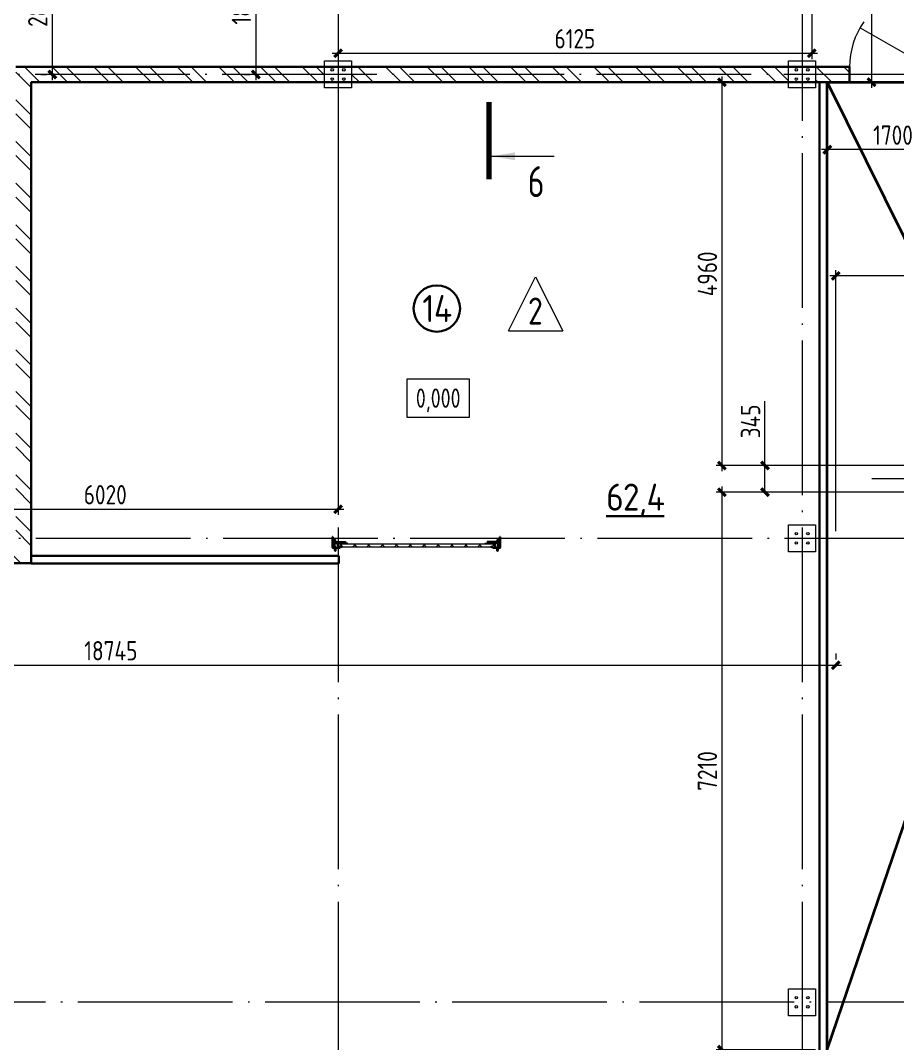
# Model space of a CAD drawing. Extents: x -965262 to 1142518, y -357520 to 71675.
# Drawn here: x 67317 to 78657, y -187687 to -174454 of the extents above; entities that cross this region are included whole.
import ezdxf

# ---------------------------------------------------------------- set-up
doc = ezdxf.new("R2010")
doc.units = 0
doc.header["$LTSCALE"] = 10
doc.linetypes.add('DOTE', pattern=[2.42, 2, -0.2, 0.02, -0.2])
doc.layers.get('0').update_dxf_attribs({"linetype": 'CONTINUOUS', "lineweight": 30})
doc.layers.get('Defpoints').update_dxf_attribs({"linetype": 'CONTINUOUS'})
doc.layers.add('DOTE', color=7, linetype='DOTE', lineweight=9)
doc.layers.add('полы', color=3, linetype='CONTINUOUS', lineweight=35)
doc.styles.add('GOST 2.304', font='isocpeur.ttf', dxfattribs={"width": 0.75, "height": 250})
doc.styles.add('GOST-2.304_Type-B', font='isocpeur.ttf', dxfattribs={"width": 0.9})
doc.styles.add('ГОСТ 2м', font='isocpeur.ttf', dxfattribs={"width": 0.8, "height": 250})
doc.dimstyles.new('ГОСТ 2м', dxfattribs={"dimtxt": 250, "dimasz": 100, "dimexe": 75, "dimexo": 150, "dimgap": 62.5, "dimtad": 1, "dimdec": 0, "dimtxsty": 'ГОСТ 2м', "dimblk": 'ARCHTICK', "dimcen": 150, "dimdle": 75, "dimclrd": 256, "dimclre": 256, "dimclrt": 256, "dimadec": 0, "dimazin": 0, "dimtfac": 1, "dimtdec": 0, "dimtmove": 0, "dimatfit": 3, "dimldrblk": 'OBLIQUE', "dimfxl": 1, "dimlwd": 15, "dimlwe": 15, "dimarcsym": 0})

# ---------------------------------------------------------------- blocks, each defined once
blk = doc.blocks.new('anchor.bolt')
for p, q in [((-0.07, 0), (-0.07, -0.72)), ((0.07, 0), (0.07, -0.06)), ((-0.1, -0.04), (-0.07, -0.03)), ((-0.1, -0.04), (0.09, -0.06)), ((0.07, -0.07), (-0.1, -0.04)), ((-0.1, -0.11), (-0.07, -0.1)), ((-0.1, -0.11), (0.09, -0.13)), ((0.07, -0.14), (-0.1, -0.11)), ((-0.1, -0.18), (-0.07, -0.17)), ((-0.1, -0.18), (0.09, -0.2)), ((0.07, -0.21), (-0.1, -0.18)), ((-0.1, -0.25), (-0.07, -0.24)), ((-0.1, -0.25), (0.09, -0.27)), ((0.07, -0.28), (-0.1, -0.25)), ((-0.1, -0.32), (-0.07, -0.31)), ((-0.1, -0.32), (0.09, -0.34)), ((0.07, -0.35), (-0.1, -0.32)), ((-0.1, -0.39), (-0.07, -0.38)), ((-0.1, -0.39), (0.09, -0.41)), ((0.07, -0.42), (-0.1, -0.39)), ((-0.1, -0.46), (-0.07, -0.45)), ((-0.1, -0.46), (0.09, -0.48)), ((0.07, -0.49), (-0.1, -0.46)), ((-0.1, -0.53), (-0.07, -0.52)), ((-0.1, -0.53), (0.09, -0.55)), ((0.07, -0.56), (-0.1, -0.53)), ((-0.09, -0.6), (-0.07, -0.59)), ((-0.09, -0.6), (0.09, -0.62)), ((0.07, -0.63), (-0.09, -0.6)), ((-0.07, -0.72), (0, -0.8)), ((-0.04, -0.62), (-0.06, -0.63)), ((-0.06, -0.64), (-0.06, -0.63)), ((-0.06, -0.73), (-0.06, -0.64)), ((0, -0.79), (-0.06, -0.73)), ((-0.01, -0.63), (-0.04, -0.62)), ((-0.03, -0.63), (0, -0.79)), ((-0.03, -0.63), (0.01, -0.78)), ((-0.02, -0.63), (0.01, -0.77)), ((-0.01, -0.63), (0.02, -0.76)), ((0.03, -0.69), (-0.01, -0.63)), ((0, -0.64), (0.03, -0.75)), ((0, -0.8), (0.07, -0.72)), ((0, -0.79), (0.03, -0.74)), ((0.01, -0.66), (0.03, -0.74)), ((0.03, -0.74), (0.03, -0.69)), ((0.07, -0.06), (0.09, -0.06)), ((0.09, -0.06), (0.07, -0.07)), ((0.07, -0.07), (0.07, -0.13)), ((0.07, -0.13), (0.09, -0.13)), ((0.09, -0.13), (0.07, -0.14)), ((0.07, -0.14), (0.07, -0.2)), ((0.07, -0.2), (0.09, -0.2)), ((0.09, -0.2), (0.07, -0.21)), ((0.07, -0.21), (0.07, -0.27)), ((0.07, -0.27), (0.09, -0.27)), ((0.09, -0.27), (0.07, -0.28)), ((0.07, -0.28), (0.07, -0.34)), ((0.07, -0.33), (0.09, -0.34)), ((0.09, -0.34), (0.07, -0.35)), ((0.07, -0.35), (0.07, -0.41)), ((0.07, -0.4), (0.09, -0.41)), ((0.09, -0.41), (0.07, -0.42)), ((0.07, -0.42), (0.07, -0.48)), ((0.07, -0.47), (0.09, -0.48)), ((0.09, -0.48), (0.07, -0.49)), ((0.07, -0.49), (0.07, -0.55)), ((0.07, -0.55), (0.09, -0.55)), ((0.09, -0.55), (0.07, -0.56)), ((0.07, -0.56), (0.07, -0.62)), ((0.09, -0.62), (0.07, -0.63)), ((0.07, -0.62), (0.09, -0.62)), ((0.07, -0.63), (0.07, -0.72))]:
    blk.add_line(p, q)
blk.add_arc((0.16, -0.64), 0.222, 187.9982, 219.836)
blk = doc.blocks.new('Крепеж_ворот')
at = {"lineweight": 15}
h = blk.add_hatch(dxfattribs=at)
h.set_pattern_fill('ANSI31', color=256, scale=2, angle=180)
h.set_pattern_definition([(225, (746089.599, 74802.7244), (4.49013, -4.49013), [])])
h.paths.add_polyline_path([(746087, 74804), (746087, 74802), (746091, 74802), (746094, 74802), (746094, 74804)], flags=17)
h.paths.add_polyline_path([(746116, 74802, 0.165118), (746120, 74803), (746124, 74806, -0.301689), (746131, 74807), (746135, 74805, 0.130081), (746138, 74804), (746142, 74804), (746142, 74806), (746138, 74806, -0.130081), (746136, 74807), (746133, 74809, 0.301689), (746123, 74808), (746118, 74805, -0.165112), (746116, 74804), (746064, 74804, -0.414223), (746061, 74807), (746061, 74868), (746059, 74868), (746059, 74869), (746059, 74870), (746059, 74870), (746059, 74871), (746059, 74872), (746059, 74872), (746059, 74873), (746059, 74874), (746059, 74875), (746059, 74876), (746059, 74876), (746059, 74877), (746059, 74877), (746059, 74878), (746059, 74879), (746059, 74879), (746061, 74879), (746061, 74945), (746058, 74945), (746058, 74807, 0.41422), (746064, 74802)])
h = blk.add_hatch(dxfattribs=at)
h.set_pattern_fill('ANSI31', color=256, scale=2, angle=90)
h.set_pattern_definition([(135, (736343.8085, 75928.334), (-4.490128, -4.490128), [])])
edge = h.paths.add_edge_path()
edge.add_ellipse((746065, 74838), major_axis=(-1.67, 1.67), ratio=1, start_angle=45, end_angle=135, ccw=False)
edge.add_line((746063, 74838), (746063, 74868))
edge.add_line((746063, 74868), (746061, 74868))
edge.add_line((746061, 74868), (746061, 74838))
edge.add_ellipse((746065, 74838), major_axis=(-2.89, 2.89), ratio=1, start_angle=45, end_angle=135)
edge.add_line((746065, 74834), (746097, 74834))
edge.add_line((746097, 74834), (746097, 74836))
edge.add_line((746097, 74836), (746065, 74836))
edge = h.paths.add_edge_path()
edge.add_ellipse((746065, 74890), major_axis=(2.89, 2.89), ratio=1, start_angle=106, end_angle=135)
edge.add_line((746061, 74890), (746061, 74879))
edge.add_line((746061, 74879), (746063, 74879))
edge.add_line((746063, 74879), (746063, 74890))
edge.add_ellipse((746065, 74890), major_axis=(-1.67, 1.67), ratio=1, start_angle=16, end_angle=45, ccw=False)
edge.add_line((746063, 74891), (746070, 74904))
edge.add_ellipse((746079, 74899), major_axis=(7.45, 7.45), ratio=1, start_angle=-3, end_angle=106, ccw=False)
edge.add_line((746087, 74906), (746097, 74894))
edge.add_line((746097, 74894), (746099, 74895))
edge.add_line((746099, 74895), (746088, 74907))
edge.add_ellipse((746079, 74899), major_axis=(8.67, 8.67), ratio=1, start_angle=-3, end_angle=106)
edge.add_line((746068, 74905), (746062, 74892))
h = blk.add_hatch(color=256, dxfattribs=at)
h.dxf.hatch_style = 1
h.paths.add_polyline_path([(746146, 74809), (746143, 74810, 0.10613), (746142, 74810), (746136, 74809, -0.181324), (746135, 74810, 0.335683), (746120, 74809, -0.119126), (746119, 74809, 0.371631), (746118, 74808), (746118, 74808, 0.451909), (746119, 74807, 0.124341), (746121, 74808, -0.343618), (746134, 74808, 0.181324), (746137, 74808), (746143, 74808, -0.110452), (746143, 74808), (746147, 74807, -0.710497), (746147, 74805), (746143, 74804), (746136, 74804, -0.178994), (746133, 74805, 0.369834), (746130, 74805, -0.178993), (746127, 74804), (746122, 74804, 0.120709), (746122, 74804), (746120, 74803, -0.017147), (746119, 74802, 0.538795), (746120, 74802), (746127, 74802, 0.207608), (746131, 74804, -0.433918), (746132, 74804, 0.207608), (746135, 74802), (746143, 74802, 0.079707), (746143, 74802), (746148, 74804, 0.461502), (746149, 74807, -0.250825), (746149, 74808, -0.128039), (746173, 74816, 0.416657), (746174, 74816), (746174, 74817, 0.409849), (746173, 74817, 0.127248)])
for p, q in [((746058, 74807), (746058, 74945)), ((746058, 74945), (746061, 74945)), ((746061, 74879), (746061, 74945)), ((746068, 74905), (746062, 74892)), ((746070, 74904), (746063, 74891)), ((746087, 74906), (746097, 74894)), ((746088, 74907), (746099, 74895)), ((746059, 74879), (746063, 74879)), ((746059, 74868), (746059, 74879)), ((746059, 74868), (746063, 74868)), ((746061, 74879), (746061, 74890)), ((746061, 74807), (746061, 74868)), ((746061, 74838), (746061, 74868)), ((746063, 74838), (746063, 74890)), ((746064, 74883), (746063, 74883)), ((746064, 74865), (746063, 74865)), ((746064, 74883), (746064, 74874)), ((746067, 74880), (746064, 74883)), ((746064, 74875), (746064, 74873)), ((746064, 74874), (746064, 74865)), ((746067, 74868), (746064, 74865)), ((746064, 74804), (746116, 74804)), ((746064, 74802), (746116, 74802)), ((746097, 74836), (746065, 74836)), ((746097, 74834), (746065, 74834)), ((746067, 74880), (746067, 74875)), ((746067, 74873), (746067, 74868)), ((746079, 74806), (746102, 74806)), ((746079, 74806), (746079, 74804)), ((746079, 74804), (746102, 74804)), ((746082, 74814), (746081, 74813)), ((746081, 74813), (746081, 74806)), ((746099, 74814), (746082, 74814)), ((746086, 74813), (746086, 74806)), ((746095, 74813), (746095, 74806)), ((746097, 74894), (746099, 74895)), ((746097, 74834), (746097, 74836)), ((746099, 74814), (746100, 74813)), ((746100, 74813), (746100, 74806)), ((746102, 74806), (746102, 74804)), ((746118, 74805), (746123, 74808)), ((746120, 74803), (746124, 74806)), ((746135, 74805), (746131, 74807)), ((746136, 74807), (746133, 74809)), ((746142, 74806), (746138, 74806)), ((746138, 74804), (746142, 74804)), ((746142, 74806), (746142, 74804)), ((746142, 74804), (746142, 74806)), ((746143, 74804), (746147, 74805)), ((746143, 74802), (746148, 74804)), ((746174, 74817), (746174, 74816))]:
    blk.add_line(p, q)
for p, q in [((746073, 74842), (746073, 74905)), ((746087, 74899), (746087, 74898)), ((746061, 74879), (746061, 74881)), ((746061, 74834), (746061, 74868)), ((746063, 74883), (746063, 74874)), ((746063, 74874), (746063, 74865)), ((746073, 74896), (746077, 74892)), ((746073, 74851), (746077, 74855)), ((746074, 74886), (746074, 74861)), ((746074, 74880), (746076, 74880)), ((746074, 74867), (746076, 74867)), ((746076, 74886), (746076, 74883)), ((746076, 74883), (746076, 74886)), ((746076, 74886), (746077, 74886)), ((746076, 74864), (746076, 74883)), ((746077, 74873), (746076, 74880)), ((746076, 74880), (746076, 74867)), ((746077, 74873), (746076, 74867)), ((746076, 74864), (746076, 74861)), ((746076, 74864), (746076, 74861)), ((746076, 74861), (746077, 74861)), ((746077, 74886), (746077, 74892)), ((746077, 74861), (746077, 74855)), ((746081, 74898), (746081, 74886)), ((746081, 74849), (746081, 74861)), ((746087, 74898), (746082, 74898)), ((746082, 74886), (746087, 74886)), ((746082, 74861), (746087, 74861)), ((746087, 74849), (746082, 74849)), ((746087, 74886), (746087, 74898)), ((746087, 74886), (746098, 74886)), ((746087, 74849), (746087, 74861)), ((746087, 74861), (746098, 74861)), ((746087, 74847), (746087, 74849)), ((746099, 74885), (746099, 74883)), ((746099, 74883), (746099, 74864)), ((746099, 74882), (746100, 74882)), ((746099, 74865), (746100, 74865)), ((746099, 74862), (746099, 74864)), ((746100, 74861), (746100, 74886)), ((746100, 74886), (746110, 74886)), ((746100, 74861), (746110, 74861)), ((746110, 74861), (746110, 74886)), ((746110, 74881), (746225, 74881)), ((746110, 74865), (746212, 74865)), ((746114, 74877), (746225, 74877)), ((746250, 74859), (746250, 74863))]:
    blk.add_line(p, q, dxfattribs=at)
at = {"lineweight": 15, "ltscale": 0.5}
for p, q in [((746076, 74886), (746074, 74886)), ((746076, 74861), (746074, 74861))]:
    blk.add_line(p, q, dxfattribs=at)
at = {"lineweight": 15, "extrusion": (-1.7375e-14, 1, 0)}
for p, q in [((746113, 74884), (746225, 74884)), ((746113, 74863), (746113, 74884)), ((746113, 74863), (746136, 74863)), ((746117, 74857), (746117, 74829)), ((746117, 74826), (746119, 74823)), ((746119, 74823), (746123, 74825)), ((746121, 74857), (746121, 74829)), ((746123, 74825), (746121, 74828)), ((746123, 74863), (746123, 74863)), ((746250, 74863), (746123, 74863)), ((746250, 74859), (746123, 74859)), ((746124, 74840), (746124, 74849)), ((746136, 74882), (746157, 74882)), ((746136, 74863), (746136, 74882)), ((746157, 74882), (746157, 74863)), ((746157, 74863), (746212, 74863))]:
    blk.add_line(p, q, dxfattribs=at)
at = {"lineweight": 15, "ltscale": 0.5, "extrusion": (-1.7375e-14, 1, 0)}
for p, q in [((746113, 74880), (746225, 74880)), ((746136, 74866), (746113, 74866)), ((746115, 74871), (746120, 74871)), ((746121, 74857), (746117, 74857)), ((746117, 74852), (746117, 74854)), ((746121, 74840), (746117, 74840)), ((746117, 74837), (746117, 74835)), ((746121, 74829), (746117, 74829)), ((746120, 74839), (746120, 74850)), ((746124, 74848), (746120, 74848)), ((746124, 74841), (746120, 74841)), ((746123, 74869), (746123, 74863)), ((746123, 74863), (746123, 74859)), ((746140, 74863), (746140, 74859)), ((746153, 74863), (746153, 74859)), ((746212, 74866), (746157, 74866)), ((746173, 74863), (746173, 74859))]:
    blk.add_line(p, q, dxfattribs=at)
at = {"lineweight": 15, "extrusion": (-2.77556e-16, -1, 0)}
for p, q in [((746225, 74866), (746114, 74866)), ((746128, 74866), (746128, 74863)), ((746138, 74866), (746138, 74863)), ((746164, 74866), (746164, 74863)), ((746174, 74866), (746174, 74863)), ((746201, 74866), (746201, 74863)), ((746210, 74866), (746210, 74863)), ((746225, 74884), (746225, 74863))]:
    blk.add_line(p, q, dxfattribs=at)
at = {"extrusion": (-1, -4.26669e-14, 0)}
for p, q in [((746118, 74808), (746118, 74808)), ((746136, 74809), (746142, 74810)), ((746143, 74808), (746137, 74808)), ((746143, 74810), (746146, 74809)), ((746147, 74807), (746143, 74808))]:
    blk.add_line(p, q, dxfattribs=at)
at = {"extrusion": (-1, -4.2422e-14, 1.22461e-16)}
for p, q in [((746119, 74803), (746122, 74804)), ((746127, 74802), (746120, 74802)), ((746122, 74804), (746127, 74804)), ((746143, 74802), (746135, 74802)), ((746136, 74804), (746143, 74804))]:
    blk.add_line(p, q, dxfattribs=at)
at = {"lineweight": 15}
for centre, radius, start, end in [((746079, 74899), 8.28, 0, 136.0097), ((746079, 74847), 8.28, 223.9903, 0), ((746077, 74883), 0.956, 180, 270), ((746077, 74883), 0.75, 180, 270), ((746077, 74864), 0.956, 90, 180), ((746077, 74864), 0.75, 90, 180), ((746076, 74892), 0.375, 0, 45), ((746076, 74855), 0.375, 315, 0), ((746082, 74898), 0.375, 91, 180), ((746082, 74886), 0.75, 180, 270), ((746082, 74861), 0.75, 90, 180), ((746082, 74849), 0.375, 180, 269), ((746098, 74885), 0.375, 0, 90), ((746098, 74862), 0.375, 270, 0), ((746123, 74857), 5.92, 90, 180), ((746123, 74829), 5.92, 180, 199.6464), ((746123, 74857), 1.87, 90, 180), ((746129, 74855), 8.15, 194.9986, 233.9214), ((746129, 74833), 8.15, 126.0786, 165.0014), ((746123, 74829), 1.87, 180, 185.5313)]:
    blk.add_arc(centre, radius, start, end, dxfattribs=at)
for centre, radius, start, end in [((746064, 74807), 5.62, 180, 270), ((746064, 74807), 3.11, 180, 270), ((746082, 74804), 10.4, 68.2753, 87.8782), ((746091, 74798), 16.2, 73.306, 107.292), ((746099, 74804), 10.4, 92.1218, 111.7247), ((746116, 74807), 3.11, 270, 307.5043), ((746116, 74807), 5.62, 270, 307.5043), ((746119, 74808), 0.586, 91.7247, 173.2711), ((746119, 74807), 0.586, 173.2711, 270.547), ((746118, 74812), 3.52, 271.7247, 298.8983), ((746118, 74812), 5.21, 270.547, 298.8983), ((746128, 74799), 12.4, 54.8903, 129.1143), ((746128, 74799), 10.7, 54.8903, 130.7448), ((746128, 74801), 8.97, 60.3534, 127.5043), ((746128, 74801), 8.97, 60.3534, 127.5043), ((746128, 74801), 8.97, 60.3534, 127.5043), ((746128, 74801), 6.46, 60.3534, 127.5043), ((746136, 74811), 3.54, 234.8903, 276), ((746136, 74811), 1.86, 234.8903, 276), ((746138, 74810), 5.62, 240.3534, 270), ((746138, 74810), 3.11, 240.3534, 270), ((746143, 74810), 0.292, 71.7675, 96), ((746143, 74808), 0.292, 70.7873, 96), ((746176, 74761), 56.8, 93.2805, 122.2878), ((746147, 74806), 0.562, 289.2127, 70.7873), ((746147, 74806), 2.25, 288.2291, 27.3228), ((746176, 74765), 50.3, 93.6593, 122.8448), ((746150, 74807), 0.586, 151, 207.3228), ((746173, 74817), 0.6, 4.1357, 93.2805), ((746173, 74816), 0.6, 273.6593, 4.1357)]:
    blk.add_arc(centre, radius, start, end)
at = {"lineweight": 15, "ltscale": 0.5}
for centre, radius, start, end in [((746119, 74852), 2.25, 195, 270), ((746119, 74836), 2.25, 90, 165), ((746119, 74850), 0.375, 0, 90), ((746119, 74839), 0.375, 270, 0)]:
    blk.add_arc(centre, radius, start, end, dxfattribs=at)
at = {"extrusion": (-1.22461e-16, -5.20252e-30, -1)}
for centre, radius, start, end in [((-746120, 74802), 0.187, 270, 62.4687), ((-746122, 74803), 0.586, 62.4687, 90), ((-746127, 74809), 4.69, 229.4077, 270), ((-746127, 74807), 4.69, 223.0863, 270), ((-746131, 74803), 2.32, 49.4077, 130.5923), ((-746131, 74803), 0.637, 43.0863, 136.9137), ((-746135, 74807), 4.69, 270, 316.9137), ((-746136, 74809), 4.69, 270, 310.5923), ((-746143, 74804), 0.292, 250.7873, 270), ((-746143, 74802), 0.292, 251.7709, 270)]:
    blk.add_arc(centre, radius, start, end, dxfattribs=at)
at = {"extrusion": (0, 0, -1)}
for centre, major_axis, start_param, end_param in [((746079, 74899), (8.67, 8.67), 4.433136, 6.335545), ((746079, 74899), (7.45, 7.45), 4.433136, 6.335545), ((746065, 74890), (2.89, 2.89), 3.926991, 4.433136), ((746065, 74838), (-2.89, 2.89), 3.926991, 5.497787), ((746065, 74890), (-1.67, 1.67), 5.497787, 6.003933), ((746065, 74838), (-1.67, 1.67), 3.926991, 5.497787)]:
    blk.add_ellipse(centre, major_axis=major_axis, ratio=1, start_param=start_param, end_param=end_param, dxfattribs=at)
for points in [[(746067, 74875), (746066, 74875), (746064, 74875)], [(746064, 74873), (746066, 74873), (746067, 74873)]]:
    blk.add_rational_spline(points, [1, 1.01284142743, 1], degree=2)
at = {"lineweight": 15, "ltscale": 0.5}
for points, knots in [([(746115, 74871), (746115, 74871), (746114, 74871), (746114, 74871), (746114, 74872), (746113, 74872), (746113, 74872), (746113, 74873), (746113, 74873), (746113, 74873)], [0.37141352, 0.37141352, 0.37141352, 0.37141352, 0.39402571, 0.39402571, 0.41663789, 0.41663789, 0.43959523, 0.43959523, 0.46255257, 0.46255257, 0.46255257, 0.46255257]), ([(746123, 74869), (746123, 74869), (746123, 74869), (746122, 74870), (746122, 74870), (746122, 74871), (746122, 74871), (746121, 74871), (746121, 74871), (746120, 74871)], [0.28027447, 0.28027447, 0.28027447, 0.28027447, 0.30323181, 0.30323181, 0.32618916, 0.32618916, 0.34880134, 0.34880134, 0.37141352, 0.37141352, 0.37141352, 0.37141352])]:
    blk.add_open_spline(points, degree=3, knots=knots, dxfattribs=at)
at = {"lineweight": 15}
for points in [[(746117, 74827), (746117, 74827), (746117, 74826), (746117, 74826)], [(746121, 74828), (746121, 74828), (746121, 74828), (746121, 74829)]]:
    blk.add_open_spline(points, degree=3, dxfattribs=at)
at = {"xscale": -50.80000000000001, "yscale": 50.80000000000001, "zscale": 50.80000000000001}
blk.add_blockref('anchor.bolt', (746091, 74804), dxfattribs=at)
blk = doc.blocks.new('_ArchTick')
at = {"color": 0, "linetype": 'ByBlock', "lineweight": 0, "const_width": 0.4}
blk.add_lwpolyline([(-0.5, -0.5), (0.5, 0.5)], dxfattribs=at)
blk = doc.blocks.new('*D1160')
at = {"lineweight": 15, "ltscale": 50, "transparency": 16777216}
for p, q in [((71273, -173327), (70286, -173327)), ((70361, -173252), (70361, -175227)), ((70211, -175152), (70286, -175152))]:
    blk.add_line(p, q, dxfattribs=at)
at = {"layer": 'Defpoints', "color": 0, "lineweight": 15, "ltscale": 50, "transparency": 16777216}
for p in [(71423, -173327), (70361, -175152), (70361, -175152)]:
    blk.add_point(p, dxfattribs=at)
at = {"lineweight": 15, "ltscale": 50, "transparency": 16777216, "xscale": 100, "yscale": 100, "zscale": 100}
for p, rotation in [((70361, -173327), 90), ((70361, -175152), 270)]:
    blk.add_blockref('_ArchTick', p, dxfattribs=dict(at, rotation=rotation))
at = {"lineweight": 15, "ltscale": 50, "transparency": 16777216, "insert": (70173, -174240), "char_height": 250, "attachment_point": 5, "rotation": 90, "style": 'ГОСТ 2м'}
blk.add_mtext('1825', dxfattribs=at)
blk = doc.blocks.new('_Oblique')
at = {"color": 0, "linetype": 'ByBlock', "lineweight": -2}
blk.add_line((-0.5, -0.5), (0.5, 0.5), dxfattribs=at)
blk = doc.blocks.new('*D1163')
at = {"lineweight": 15, "ltscale": 50, "transparency": 16777216}
for p, q in [((71423, -173577), (71423, -180850)), ((65403, -179612), (65403, -180850)), ((65328, -180775), (71498, -180775))]:
    blk.add_line(p, q, dxfattribs=at)
at = {"layer": 'Defpoints', "color": 0, "lineweight": 15, "ltscale": 50, "transparency": 16777216}
for p in [(71423, -173427), (65403, -179462, 0), (71423, -180775)]:
    blk.add_point(p, dxfattribs=at)
at = {"lineweight": 15, "ltscale": 50, "transparency": 16777216, "xscale": 100, "yscale": 100, "zscale": 100, "rotation": 180}
blk.add_blockref('_ArchTick', (65403, -180775), dxfattribs=at)
at = {"lineweight": 15, "ltscale": 50, "transparency": 16777216, "xscale": 100, "yscale": 100, "zscale": 100}
blk.add_blockref('_ArchTick', (71423, -180775), dxfattribs=at)
at = {"lineweight": 15, "ltscale": 50, "transparency": 16777216, "insert": (68413, -180588), "char_height": 250, "attachment_point": 5, "style": 'ГОСТ 2м'}
blk.add_mtext('6020', dxfattribs=at)
blk = doc.blocks.new('*D1164')
at = {"lineweight": 15, "ltscale": 50, "transparency": 16777216}
for p, q in [((77548, -173477), (77548, -174953)), ((71423, -173577), (71423, -174953)), ((71348, -174878), (77623, -174878))]:
    blk.add_line(p, q, dxfattribs=at)
at = {"layer": 'Defpoints', "color": 0, "lineweight": 15, "ltscale": 50, "transparency": 16777216}
for p in [(77548, -173327), (71423, -173427), (77548, -174878)]:
    blk.add_point(p, dxfattribs=at)
at = {"lineweight": 15, "ltscale": 50, "transparency": 16777216, "xscale": 100, "yscale": 100, "zscale": 100, "rotation": 180}
blk.add_blockref('_ArchTick', (71423, -174878), dxfattribs=at)
at = {"lineweight": 15, "ltscale": 50, "transparency": 16777216, "xscale": 100, "yscale": 100, "zscale": 100}
blk.add_blockref('_ArchTick', (77548, -174878), dxfattribs=at)
at = {"lineweight": 15, "ltscale": 50, "transparency": 16777216, "insert": (74485, -174690), "char_height": 250, "attachment_point": 5, "style": 'ГОСТ 2м'}
blk.add_mtext('6125', dxfattribs=at)
blk = doc.blocks.new('*D1360')
at = {"lineweight": 15, "ltscale": 50, "transparency": 16777216}
for p, q in [((78320, -172250), (78320, -175327)), ((80038, -172325), (78245, -172325)), ((79298, -175252), (78245, -175252))]:
    blk.add_line(p, q, dxfattribs=at)
at = {"layer": 'Defpoints', "color": 0, "lineweight": 15, "ltscale": 50, "transparency": 16777216}
for p in [(80188, -172325, 1451), (78320, -175252), (79448, -175252, 1451)]:
    blk.add_point(p, dxfattribs=at)
at = {"lineweight": 15, "ltscale": 50, "transparency": 16777216, "xscale": 100, "yscale": 100, "zscale": 100}
for p, rotation in [((78320, -172325), 90), ((78320, -175252), 270)]:
    blk.add_blockref('_ArchTick', p, dxfattribs=dict(at, rotation=rotation))
at = {"lineweight": 15, "ltscale": 50, "transparency": 16777216, "insert": (78133, -173788), "char_height": 250, "attachment_point": 5, "rotation": 90, "style": 'ГОСТ 2м'}
blk.add_mtext('2930', dxfattribs=at)
blk = doc.blocks.new('*D1368')
at = {"lineweight": 15, "ltscale": 50, "transparency": 16777216}
for p, q in [((77748, -175402), (77748, -176199)), ((79448, -175402), (79448, -176199)), ((79523, -176124), (77673, -176124))]:
    blk.add_line(p, q, dxfattribs=at)
at = {"layer": 'Defpoints', "color": 0, "lineweight": 15, "ltscale": 50, "transparency": 16777216}
for p in [(77748, -175252, 1451), (79448, -175252, 1451), (77748, -176124)]:
    blk.add_point(p, dxfattribs=at)
at = {"lineweight": 15, "ltscale": 50, "transparency": 16777216, "xscale": 100, "yscale": 100, "zscale": 100, "rotation": 180}
blk.add_blockref('_ArchTick', (77748, -176124), dxfattribs=at)
at = {"lineweight": 15, "ltscale": 50, "transparency": 16777216, "xscale": 100, "yscale": 100, "zscale": 100}
blk.add_blockref('_ArchTick', (79448, -176124), dxfattribs=at)
at = {"lineweight": 15, "ltscale": 50, "transparency": 16777216, "insert": (78598, -175937), "char_height": 250, "attachment_point": 5, "style": 'ГОСТ 2м'}
blk.add_mtext('1700', dxfattribs=at)
blk = doc.blocks.new('*D1370')
at = {"lineweight": 15, "ltscale": 50, "transparency": 16777216}
for p, q in [((59113, -180675), (59113, -182868)), ((77858, -182643), (77858, -182718)), ((59038, -182793), (77933, -182793))]:
    blk.add_line(p, q, dxfattribs=at)
at = {"layer": 'Defpoints', "color": 0, "lineweight": 15, "ltscale": 50, "transparency": 16777216}
for p in [(59113, -180525), (77858, -182793), (77858, -182793)]:
    blk.add_point(p, dxfattribs=at)
at = {"lineweight": 15, "ltscale": 50, "transparency": 16777216, "xscale": 100, "yscale": 100, "zscale": 100, "rotation": 180}
blk.add_blockref('_ArchTick', (59113, -182793), dxfattribs=at)
at = {"lineweight": 15, "ltscale": 50, "transparency": 16777216, "xscale": 100, "yscale": 100, "zscale": 100}
blk.add_blockref('_ArchTick', (77858, -182793), dxfattribs=at)
at = {"lineweight": 15, "ltscale": 50, "transparency": 16777216, "insert": (68485, -182606), "char_height": 250, "attachment_point": 5, "style": 'ГОСТ 2м'}
blk.add_mtext('18745', dxfattribs=at)
blk = doc.blocks.new('*D1372')
at = {"lineweight": 15, "ltscale": 50, "transparency": 16777216}
for p, q in [((77858, -181060), (77858, -177682)), ((80198, -180060), (80198, -177682)), ((80273, -177757), (77783, -177757))]:
    blk.add_line(p, q, dxfattribs=at)
at = {"layer": 'Defpoints', "color": 0, "lineweight": 15, "ltscale": 50, "transparency": 16777216}
for p in [(77858, -177757), (80198, -180210, 1451), (77858, -181210)]:
    blk.add_point(p, dxfattribs=at)
at = {"lineweight": 15, "ltscale": 50, "transparency": 16777216, "xscale": 100, "yscale": 100, "zscale": 100, "rotation": 180}
blk.add_blockref('_ArchTick', (77858, -177757), dxfattribs=at)
at = {"lineweight": 15, "ltscale": 50, "transparency": 16777216, "xscale": 100, "yscale": 100, "zscale": 100}
blk.add_blockref('_ArchTick', (80198, -177757), dxfattribs=at)
at = {"lineweight": 15, "ltscale": 50, "transparency": 16777216, "insert": (79028, -177570), "char_height": 250, "attachment_point": 5, "style": 'ГОСТ 2м'}
blk.add_mtext('2340', dxfattribs=at)
blk = doc.blocks.new('*D1373')
at = {"lineweight": 15, "ltscale": 50, "transparency": 16777216}
for p, q in [((76386, -175177), (76386, -180285)), ((77598, -175252), (76311, -175252)), ((80048, -180210), (76311, -180210))]:
    blk.add_line(p, q, dxfattribs=at)
at = {"layer": 'Defpoints', "color": 0, "lineweight": 15, "ltscale": 50, "transparency": 16777216}
for p in [(77748, -175252, 1451), (76386, -180210), (80198, -180210, 1451)]:
    blk.add_point(p, dxfattribs=at)
at = {"lineweight": 15, "ltscale": 50, "transparency": 16777216, "xscale": 100, "yscale": 100, "zscale": 100}
for p, rotation in [((76386, -175252), 90), ((76386, -180210), 270)]:
    blk.add_blockref('_ArchTick', p, dxfattribs=dict(at, rotation=rotation))
at = {"lineweight": 15, "ltscale": 50, "transparency": 16777216, "insert": (76198, -177731), "char_height": 250, "attachment_point": 5, "rotation": 90, "style": 'ГОСТ 2м'}
blk.add_mtext('4960', dxfattribs=at)
blk = doc.blocks.new('*D1374')
at = {"lineweight": 15, "ltscale": 50, "transparency": 16777216}
for p, q in [((76386, -180480), (76386, -187842)), ((80048, -180555), (76311, -180555)), ((77598, -187767), (76311, -187767))]:
    blk.add_line(p, q, dxfattribs=at)
at = {"layer": 'Defpoints', "color": 0, "lineweight": 15, "ltscale": 50, "transparency": 16777216}
for p in [(80198, -180555, 1451), (76386, -187767), (77748, -187767, 1451)]:
    blk.add_point(p, dxfattribs=at)
at = {"lineweight": 15, "ltscale": 50, "transparency": 16777216, "xscale": 100, "yscale": 100, "zscale": 100}
for p, rotation in [((76386, -180555), 90), ((76386, -187767), 270)]:
    blk.add_blockref('_ArchTick', p, dxfattribs=dict(at, rotation=rotation))
at = {"lineweight": 15, "ltscale": 50, "transparency": 16777216, "insert": (76198, -184161), "char_height": 250, "attachment_point": 5, "rotation": 90, "style": 'ГОСТ 2м'}
blk.add_mtext('7210', dxfattribs=at)
blk = doc.blocks.new('*D1375')
at = {"lineweight": 15, "ltscale": 50, "transparency": 16777216}
for p, q in [((76943, -180210), (76943, -179377)), ((80048, -180210), (76868, -180210)), ((76943, -180555), (76943, -180135)), ((80048, -180555), (76868, -180555))]:
    blk.add_line(p, q, dxfattribs=at)
at = {"layer": 'Defpoints', "color": 0, "lineweight": 15, "ltscale": 50, "transparency": 16777216}
for p in [(80198, -180210, 1451), (76943, -180555), (80198, -180555, 1451)]:
    blk.add_point(p, dxfattribs=at)
at = {"lineweight": 15, "ltscale": 50, "transparency": 16777216, "xscale": 100, "yscale": 100, "zscale": 100}
for p, rotation in [((76943, -180210), 90), ((76943, -180555), 270)]:
    blk.add_blockref('_ArchTick', p, dxfattribs=dict(at, rotation=rotation))
at = {"lineweight": 15, "ltscale": 50, "transparency": 16777216, "insert": (76756, -179640), "char_height": 250, "attachment_point": 5, "rotation": 90, "style": 'ГОСТ 2м'}
blk.add_mtext('345', dxfattribs=at)
blk = doc.blocks.new('*D1392')
at = {"lineweight": 15, "ltscale": 50, "transparency": 16777216}
for p, q in [((67728, -172253), (67728, -175227)), ((67578, -172328), (67653, -172328)), ((67578, -175152), (67653, -175152))]:
    blk.add_line(p, q, dxfattribs=at)
at = {"layer": 'Defpoints', "color": 0, "lineweight": 15, "ltscale": 50, "transparency": 16777216}
for p in [(67728, -172328), (67728, -175152), (67728, -175152)]:
    blk.add_point(p, dxfattribs=at)
at = {"lineweight": 15, "ltscale": 50, "transparency": 16777216, "xscale": 100, "yscale": 100, "zscale": 100}
for p, rotation in [((67728, -172328), 90), ((67728, -175152), 270)]:
    blk.add_blockref('_ArchTick', p, dxfattribs=dict(at, rotation=rotation))
at = {"lineweight": 15, "ltscale": 50, "transparency": 16777216, "insert": (67540, -174252), "char_height": 250, "attachment_point": 5, "rotation": 90, "style": 'ГОСТ 2м'}
blk.add_mtext('2825', dxfattribs=at)

msp = doc.modelspace()

# ---------------------------------------------------------------- hatches: boundary and pattern name
at = {"lineweight": 15}
h = msp.add_hatch(dxfattribs=at)
h.set_pattern_fill('ANSI32', scale=40, angle=90, style=0)
h.set_pattern_definition([(135, (87386.1, -162921.8), (-269.4077, -269.4077), []), (135, (87386.1, -162742.18), (-269.4077, -269.4077), [])])
h.paths.add_polyline_path([(87472.8, -162817.1), (87272.8, -162817.1), (87272.8, -163152.1), (87472.8, -163152.1)])
h.paths.add_polyline_path([(87472.8, -163152.1), (87272.8, -163152.1), (87272.8, -164477.1), (85267.8, -164477.1), (85267.8, -164677.1), (87472.8, -164677.1)])
h.paths.add_polyline_path([(85067.8, -164477.1), (83547.8, -164477.1), (83547.8, -167242.1), (83747.8, -167242.1), (83747.8, -164677.1), (85067.8, -164677.1)], flags=16)
h.paths.add_polyline_path([(85267.8, -164677.1), (85067.8, -164677.1), (85067.8, -167242.1), (85267.8, -167242.1)], flags=17)
h.paths.add_polyline_path([(85267.8, -163152.1), (85067.8, -163152.1), (85067.8, -164477.1), (85267.8, -164477.1)], flags=17)
h.paths.add_polyline_path([(85267.8, -162817.1), (85067.8, -162817.1), (85067.8, -163152.1), (85267.8, -163152.1)])
h.paths.add_polyline_path([(71907.6, -172937.1), (71507.6, -172937.1), (71507.6, -173327.1), (71907.6, -173327.1)])
h.paths.add_polyline_path([(68917.6, -172937.1), (68517.6, -172937.1), (68517.6, -173327.1), (68917.6, -173327.1)], flags=17)
h.paths.add_polyline_path([(79837.6, -172002.1), (79447.6, -172002.1), (79447.6, -172402.1), (79837.6, -172402.1)], flags=17)
h.paths.add_polyline_path([(64482.6, -182372.1), (64407.6, -182372.1), (64407.6, -183072.1), (63522.6, -183072.1), (63522.6, -183172.1), (64482.6, -183172.1)], flags=17)
h.paths.add_polyline_path([(65547.6, -183072.1), (64607.6, -183072.1), (64607.6, -182372.1), (64582.6, -182372.1), (64582.6, -183172.1), (65547.6, -183172.1)])
h.paths.add_polyline_path([(64482.6, -181472.1), (64407.6, -181472.1), (64407.6, -181662.1), (64482.6, -181662.1)], flags=16)
h.paths.add_polyline_path([(64607.6, -181472.1), (64582.6, -181472.1), (64582.6, -181662.1), (64607.6, -181662.1)], flags=17)
h.paths.add_polyline_path([(63522.6, -181472.1), (63472.6, -181472.1), (63472.6, -183072.1), (63522.6, -183072.1)], flags=17)
h.paths.add_polyline_path([(63422.6, -181472.1), (63272.6, -181472.1), (63272.6, -183272.1), (63422.6, -183272.1)], flags=17)
h.paths.add_polyline_path([(87472.8, -162817.1), (87272.8, -162817.1), (87272.8, -163152.1), (87472.8, -163152.1)])
h.paths.add_polyline_path([(59422.6, -185722), (59112.6, -185722), (59112.6, -185922), (59422.6, -185922)])
h.paths.add_polyline_path([(59637.6, -185722), (59422.6, -185722), (59422.6, -185922), (59637.6, -185922)])
h.paths.add_polyline_path([(61237.6, -185722), (60837.6, -185722), (60837.6, -185922), (61237.6, -185922)])
h.paths.add_polyline_path([(62547.6, -185722), (62147.6, -185722), (62147.6, -185922), (62547.6, -185922)])
h.paths.add_polyline_path([(64147.6, -185722), (63747.6, -185722), (63747.6, -185922), (64147.6, -185922)])
h.paths.add_polyline_path([(65422.6, -185722), (65347.6, -185722), (65347.6, -185922), (65422.6, -185922)])
h.paths.add_polyline_path([(65422.6, -162717.1), (65087.6, -162717.1), (65087.6, -162917.1), (65422.6, -162917.1)])
h.paths.add_polyline_path([(65747.6, -162717.1), (65422.6, -162717.1), (65422.6, -162917.1), (65547.6, -162917.1), (65547.6, -162977.1), (65597.6, -162977.1), (65597.6, -163152.1), (65747.6, -163152.1)])
h.paths.add_polyline_path([(65747.6, -163152.1), (65597.6, -163152.1), (65597.6, -163327.1), (65547.6, -163327.1), (65547.6, -168977.1), (65597.6, -168977.1), (65597.6, -169152.1), (65747.6, -169152.1)])
h.paths.add_polyline_path([(65747.6, -169152.1), (65597.6, -169152.1), (65597.6, -169327.1), (65547.6, -169327.1), (65547.6, -174977.1), (65597.6, -174977.1), (65597.6, -175152.1), (65747.6, -175152.1), (65747.6, -173527.1), (71422.6, -173527.1), (71422.6, -173327.1), (65747.6, -173327.1)])
h.paths.add_polyline_path([(65747.6, -175152.1), (65597.6, -175152.1), (65597.6, -175327.1), (65547.6, -175327.1), (65547.6, -178262.1), (65747.6, -178262.1)])
h.paths.add_polyline_path([(65747.6, -179262.1), (65547.6, -179262.1), (65547.6, -179462.1), (65422.6, -179462.1), (65422.6, -179662.1), (65547.6, -179662.1), (65547.6, -179862.1), (65747.6, -179862.1)])
h.paths.add_polyline_path([(65422.6, -179462.1), (62422.6, -179462.1), (62422.6, -179662.1), (65422.6, -179662.1)])
h.paths.add_polyline_path([(62422.6, -179462.1), (59422.6, -179462.1), (59422.6, -179662.1), (60712.6, -179662.1), (60712.6, -179862.1), (60912.6, -179862.1), (60912.6, -179662.1), (62422.6, -179662.1)])
h.paths.add_polyline_path([(59422.6, -179462.1), (59112.6, -179462.1), (59112.6, -179662.1), (59422.6, -179662.1)])
h.paths.add_polyline_path([(59422.6, -181272.1), (59112.6, -181272.1), (59112.6, -181472.1), (59422.6, -181472.1)])
h.paths.add_polyline_path([(61312.6, -181272.1), (60912.6, -181272.1), (60912.6, -181152.1), (60712.6, -181152.1), (60712.6, -181272.1), (59422.6, -181272.1), (59422.6, -181472.1), (61312.6, -181472.1)])
h.paths.add_polyline_path([(60912.6, -180872.1), (60712.6, -180872.1), (60712.6, -181152.1), (60912.6, -181152.1)])
h.paths.add_polyline_path([(62422.6, -181327.1), (62247.6, -181327.1), (62247.6, -181272.1), (62222.6, -181272.1), (62222.6, -181472.1), (62422.6, -181472.1)])
h.paths.add_polyline_path([(63622.6, -181272.1), (62597.6, -181272.1), (62597.6, -181327.1), (62422.6, -181327.1), (62422.6, -181472.1), (63422.6, -181472.1), (63422.6, -183272.1), (65422.6, -183272.1), (65422.6, -183172.1), (64582.6, -183172.1), (64582.6, -182372.1), (64482.6, -182372.1), (64482.6, -183172.1), (63522.6, -183172.1), (63522.6, -181472.1), (63622.6, -181472.1)])
h.paths.add_polyline_path([(65747.6, -181472.1), (66147.1, -181472.1), (66147.1, -181272.1), (65747.6, -181272.1), (65747.6, -181152.1), (65597.6, -181152.1), (65597.6, -181327.1), (65422.6, -181327.1), (65422.6, -181472.1), (65547.6, -181472.1), (65547.6, -183172.1), (65422.6, -183172.1), (65422.6, -183272.1), (65547.6, -183272.1), (65547.6, -185722), (65422.6, -185722), (65422.6, -185922), (65747.6, -185922)])
h.paths.add_polyline_path([(65422.6, -181327.1), (65247.6, -181327.1), (65247.6, -181272.1), (64332.6, -181272.1), (64332.6, -181472.1), (64482.6, -181472.1), (64482.6, -181662.1), (64582.6, -181662.1), (64582.6, -181472.1), (65422.6, -181472.1)], flags=17)
h.paths.add_polyline_path([(65747.6, -180872.1), (65547.6, -180872.1), (65547.6, -180977.1), (65597.6, -180977.1), (65597.6, -181152.1), (65747.6, -181152.1)])
h.paths.add_polyline_path([(67457.1, -181152.1), (67257.1, -181152.1), (67257.1, -181272.1), (67057.1, -181272.1), (67057.1, -181472.1), (67457.1, -181472.1), (67457.1, -181377.1)])
h.paths.add_polyline_path([(67457.1, -175252.1), (71247.6, -175252.1), (71247.6, -175152.1), (67257.1, -175152.1), (67257.1, -181152.1), (67457.1, -181152.1)])
h.paths.add_polyline_path([(71247.6, -175052.1), (67257.1, -175052.1), (67257.1, -175152.1), (71247.6, -175152.1)], flags=16)
h.paths.add_polyline_path([(77247.6, -175152.1), (71597.6, -175152.1), (71597.6, -175252.1), (77247.6, -175252.1)])
h.paths.add_polyline_path([(77247.6, -175052.1), (71597.6, -175052.1), (71597.6, -175152.1), (77247.6, -175152.1)])
h.paths.add_polyline_path([(78037.6, -175152.1), (77597.6, -175152.1), (77597.6, -175252.1), (78037.6, -175252.1)])
h.paths.add_polyline_path([(78037.6, -175052.1), (77597.6, -175052.1), (77597.6, -175152.1), (78037.6, -175152.1)])
h.paths.add_polyline_path([(75022.6, -173377.1), (74847.6, -173377.1), (74847.6, -173327.1), (71422.6, -173327.1), (71422.6, -173527.1), (75022.6, -173527.1)])
h.paths.add_polyline_path([(77422.6, -173377.1), (77247.6, -173377.1), (77247.6, -173327.1), (75197.6, -173327.1), (75197.6, -173377.1), (75022.6, -173377.1), (75022.6, -173527.1), (77422.6, -173527.1)])
h.paths.add_polyline_path([(77747.6, -173202.1), (77597.6, -173202.1), (77597.6, -173377.1), (77422.6, -173377.1), (77422.6, -173527.1), (77747.6, -173527.1)])
h.paths.add_polyline_path([(77747.6, -169152.1), (77547.6, -169152.1), (77547.6, -173027.1), (77597.6, -173027.1), (77597.6, -173202.1), (77747.6, -173202.1)])
h.paths.add_polyline_path([(77747.6, -168152.1), (77597.6, -168152.1), (77597.6, -168327.1), (77547.6, -168327.1), (77547.6, -169152.1), (77747.6, -169152.1)])
h.paths.add_polyline_path([(81737.6, -167242.1), (77747.6, -167242.1), (77747.6, -163152.1), (77547.6, -163152.1), (77547.6, -167977.1), (77597.6, -167977.1), (77597.6, -168152.1), (77747.6, -168152.1), (77747.6, -167442.1), (81737.6, -167442.1)])
h.paths.add_polyline_path([(77747.6, -162717.1), (77547.6, -162717.1), (77547.6, -163152.1), (77747.6, -163152.1)])
h.paths.add_polyline_path([(83422.6, -167242.1), (82747.6, -167242.1), (82747.6, -167442.1), (83422.6, -167442.1)])
h.paths.add_polyline_path([(89422.6, -167242.1), (83747.8, -167242.1), (83747.8, -164677.1), (87472.8, -164677.1), (87472.8, -163152.1), (87272.8, -163152.1), (87272.8, -164477.1), (83547.8, -164477.1), (83547.8, -167242.1), (83422.6, -167242.1), (83422.6, -167442.1), (89422.6, -167442.1)])
h.paths.add_polyline_path([(91917.6, -167242.1), (89422.6, -167242.1), (89422.6, -167442.1), (91917.6, -167442.1)])
h.paths.add_polyline_path([(95422.6, -167242.1), (92927.6, -167242.1), (92927.6, -167442.1), (95422.6, -167442.1)])
h.paths.add_polyline_path([(101297.6, -163327.1), (101247.6, -163327.1), (101247.6, -163152.1), (101097.6, -163152.1), (101097.6, -165177.1), (100697.8, -165177.1), (100697.8, -165377.1), (101097.6, -165377.1), (101097.6, -166082.1), (101297.6, -166082.1)])
h.paths.add_polyline_path([(101247.6, -162977.1), (101297.6, -162977.1), (101297.6, -162817.1), (101097.6, -162817.1), (101097.6, -163152.1), (101247.6, -163152.1)])
h.paths.add_polyline_path([(99287.6, -162817.1), (99087.6, -162817.1), (99087.6, -163152.1), (99287.6, -163152.1)])
h.paths.add_polyline_path([(99452.5, -164695.1), (100800.3, -164695.1), (100800.3, -164191.1), (99452.5, -164191.1)], flags=9)
h.paths.add_polyline_path([(79047.6, -175252.1), (79047.6, -175052.1), (79247.6, -175052.1), (79247.6, -169052.1), (99707.6, -169052.1), (99707.6, -169252.1), (79447.6, -169252.1), (79447.6, -175252.1)])
h.paths.add_polyline_path([(99287.6, -167442.1), (95422.6, -167442.1), (95422.6, -167242.1), (99087.6, -167242.1), (99087.6, -163152.1), (99287.6, -163152.1), (99287.6, -165177.1), (99687.8, -165177.1), (99687.8, -165377.1), (99287.6, -165377.1)])
h.paths.add_polyline_path([(100717.6, -169252.1), (101117.6, -169252.1), (101117.6, -169052.1), (100717.6, -169052.1)])
h.paths.add_polyline_path([(101197.6, -175477.1), (107757.6, -175477.1), (107757.6, -175277.1), (101197.6, -175277.1)])
h.paths.add_polyline_path([(101197.6, -181027.1), (107757.6, -181027.1), (107757.6, -180827.1), (101197.6, -180827.1)])
h = msp.add_hatch(dxfattribs=at)
h.set_pattern_fill('ANSI37', scale=40, angle=-90)
h.set_pattern_definition([(315, (73794.71, -181236.24), (89.8026, 89.8026), []), (45, (73794.71, -181236.24), (-89.8026, 89.8026), [])])
h.paths.add_polyline_path([(74051.4, -181261.2), (74051.4, -181221.2), (73451.4, -181221.2), (73451.4, -181261.2)], flags=17)
h.paths.add_polyline_path([(71418.7, -181221.2), (74051.4, -181221.2), (74051.4, -181261.2), (71418.7, -181261.2)])

# ---------------------------------------------------------------- linework, layer by layer
at = {"color": 7, "lineweight": 15}
for p, q in [((78172.9, -174547.1, -3259.8), (79047.6, -175052.1, -1116.4)), ((71247.6, -175327.1, -4711.1), (71247.6, -174977.1, -4711.1)), ((71247.6, -174977.1, -4711.1), (71597.6, -174977.1, -4711.1)), ((71597.6, -174977.1, -4711.1), (71597.6, -175327.1, -4711.1)), ((77247.6, -175327.1, -4711.1), (77247.6, -174977.1, -4711.1)), ((77247.6, -174977.1, -4711.1), (77597.6, -174977.1, -4711.1)), ((77597.6, -174977.1, -4711.1), (77597.6, -175327.1, -4711.1)), ((71597.6, -175327.1, -4711.1), (71247.6, -175327.1, -4711.1)), ((77597.6, -175327.1, -4711.1), (77247.6, -175327.1, -4711.1)), ((72316, -179089.6, -1451.3), (73116, -179089.6, -1451.3)), ((72316, -179589.6, -1451.3), (72316, -179089.6, -1451.3)), ((73116, -179089.6, -1451.3), (73116, -179589.6, -1451.3)), ((73116, -179589.6, -1451.3), (72316, -179589.6, -1451.3)), ((77247.6, -181327.1, -4711.1), (77247.6, -180977.1, -4711.1)), ((77247.6, -180977.1, -4711.1), (77597.6, -180977.1, -4711.1)), ((77597.6, -180977.1, -4711.1), (77597.6, -181327.1, -4711.1)), ((71418.7, -181221.2, -1451.3), (73451.4, -181221.2, -1451.3)), ((71418.7, -181261.2, -1451.3), (71418.7, -181221.2, -1451.3)), ((71418.7, -181261.2, -1451.3), (73451.4, -181261.2, -1451.3)), ((73451.4, -181261.2, -1451.3), (73451.4, -181221.2, -1451.3)), ((77597.6, -181327.1, -4711.1), (77247.6, -181327.1, -4711.1)), ((77247.6, -187327.1, -4711.1), (77247.6, -186977.1, -4711.1)), ((77247.6, -186977.1, -4711.1), (77597.6, -186977.1, -4711.1)), ((77597.6, -186977.1, -4711.1), (77597.6, -187327.1, -4711.1)), ((77597.6, -187327.1, -4711.1), (77247.6, -187327.1, -4711.1))]:
    msp.add_line(p, q, dxfattribs=at)
at = {"color": 7, "extrusion": (0, 0, -1)}
for p, q in [((67257.1, -175052.1, -3259.8), (78037.6, -175052.1, -3259.8)), ((67457.1, -175252.1, -3259.8), (67457.1, -181472.1, -3259.8)), ((78037.6, -175252.1, -3259.8), (67457.1, -175252.1, -3259.8)), ((77647.6, -194852.1, -3259.8), (77647.6, -175252.1, -3259.8)), ((77647.6, -175252.1, -3259.8), (77747.6, -175252.1, -3259.8)), ((77747.6, -175252.1, -3259.8), (77747.6, -194852.1, -3259.8)), ((67457.1, -181377.1, -3259.8), (71435.1, -181377.1, -3259.8)), ((67457.1, -181377.1, -3259.8), (67457.1, -181477.1, -3259.8)), ((71435.1, -181377.1, -3259.8), (71435.1, -181477.1, -3259.8)), ((67457.1, -181472.1, -3259.8), (67057.1, -181472.1, -3259.8)), ((67457.1, -181477.1, -3259.8), (71435.1, -181477.1, -3259.8))]:
    msp.add_line(p, q, dxfattribs=at)
at = {"color": 7, "ltscale": 200}
msp.add_line((78037.6, -175252.1, -3259.8), (78037.6, -175052.1, -3259.8), dxfattribs=at)
at = {"color": 5, "lineweight": 15, "ltscale": 100}
msp.add_line((73408.1, -176210.3, -3259.8), (74218.1, -176210.3, -3259.8), dxfattribs=at)
at = {"lineweight": 15}
for p, q in [((73627.1, -178469.6, 9801.8), (73977.1, -177769.6, 9801.8)), ((73977.1, -177769.6, 9801.8), (74327.1, -178469.6, 9801.8)), ((73627.1, -178469.6, 9801.8), (74327.1, -178469.6, 9801.8))]:
    msp.add_line(p, q, dxfattribs=at)
at = {"color": 7, "elevation": -3259.8}
msp.add_lwpolyline([(77747.6, -194852.1), (77647.6, -194852.1), (77647.6, -175252.1), (77747.6, -175252.1)], close=True, dxfattribs=at)
at = {"color": 5, "lineweight": 15, "ltscale": 100, "const_width": 70, "elevation": -3259.8}
msp.add_lwpolyline([(73373.1, -176510.3), (73373.1, -175510.3)], dxfattribs=at)
at = {"color": 7, "lineweight": 15}
for centre in [(71347.6, -175092.1, -4711.1), (71347.6, -175212.1, -4711.1), (71497.6, -175092.1, -4711.1), (71497.6, -175212.1, -4711.1), (77347.6, -175092.1, -4711.1), (77347.6, -175212.1, -4711.1), (77497.6, -175092.1, -4711.1), (77497.6, -175212.1, -4711.1), (77347.6, -181092.1, -4711.1), (77497.6, -181092.1, -4711.1), (77347.6, -181212.1, -4711.1), (77497.6, -181212.1, -4711.1), (77347.6, -187092.1, -4711.1), (77497.6, -187092.1, -4711.1), (77347.6, -187212.1, -4711.1), (77497.6, -187212.1, -4711.1)]:
    msp.add_circle(centre, 16, dxfattribs=at)
at = {"color": 7}
msp.add_circle((72699.9, -178179.6, -7970.9), 300, dxfattribs=at)
at = {"color": 7, "lineweight": 15}
msp.add_arc((79047.6, -175052.1, -1116.4), 1010, 145, 180, dxfattribs=at)
at = {"color": 5, "lineweight": 15, "ltscale": 100}
msp.add_solid([(73408.1, -176210.3, -3259.8), (73708.6, -176260.6, -3259.8), (73708.6, -176160, -3259.8)], dxfattribs=at)
at = {"layer": 'DOTE', "color": 7, "ltscale": 100, "extrusion": (0, -1, 0)}
for p, q in [((71422.6, -161652.1, -4711.1), (71422.6, -237687.4, -4711.1)), ((77422.6, -161652.1, -4711.1), (77422.6, -237687.4, -4711.1))]:
    msp.add_line(p, q, dxfattribs=at)
at = {"layer": 'DOTE', "color": 7, "ltscale": 100}
for p, q in [((108226.3, -175152.1, -4711.1), (55067.3, -175152.1, -4711.1)), ((108236.8, -181152.1, -4711.1), (55067.3, -181152.1, -4711.1)), ((113619.4, -187152.1, -4711.1), (55067.3, -187152.1, -4711.1))]:
    msp.add_line(p, q, dxfattribs=at)
at = {"layer": 'полы', "ltscale": 100}
for p, q in [((77747.6, -175252.1, -3259.8), (101097.6, -175252.1, -3259.8)), ((77747.6, -175252.1, -3259.8), (80198.3, -180209.6, -3259.8)), ((77747.6, -199152.1, -3259.8), (77747.6, -175252.1, -3259.8)), ((77747.6, -187767.1, -3259.8), (80198.3, -180554.6, -3259.8))]:
    msp.add_line(p, q, dxfattribs=at)
at = {"layer": 'полы', "lineweight": 0, "ltscale": 50}
msp.add_line((79500.6, -180382.1, -3259.8), (78324.5, -180382.1, -3259.8), dxfattribs=at)

# ---------------------------------------------------------------- block references
at = {"color": 7}
msp.add_blockref('Крепеж_ворот', (-674705.2, -256078.7, -1451.3), dxfattribs=at)
at = {"color": 7, "xscale": -1}
msp.add_blockref('Крепеж_ворот', (819575.4, -256078.7, -1451.3), dxfattribs=at)

# ---------------------------------------------------------------- texts
at = {"color": 5, "lineweight": 15, "ltscale": 100, "style": 'GOST 2.304', "width": 0.75}
msp.add_text('6', height=400, dxfattribs=at).set_placement((73874.8, -176737.8, -3259.8))
at = {"color": 7, "style": 'GOST 2.304', "width": 0.75}
msp.add_text('0,000', height=250, dxfattribs=at).set_placement((72428.7, -179463.6, -1451.3))
at = {"color": 7, "char_height": 350, "attachment_point": 5, "style": 'GOST-2.304_Type-B'}
for s, insert, width in [('{\\fISOCPEUR|b0|i0|c0|p34;\\T0.95;14}', (72699.9, -178179.6, -3259.8), 800), ('{\\fISOCPEUR|b0|i0|c0|p34;\\T0.95;\\L62,4}', (75263.3, -180659.4, -3259.8), 2000)]:
    msp.add_mtext(s, dxfattribs=dict(at, insert=insert, width=width))
at = {"insert": (73974.4, -178211.7, -1808.5), "char_height": 350, "width": 1500, "attachment_point": 5, "style": 'GOST 2.304'}
msp.add_mtext('{\\W0.8;2}', dxfattribs=at)

# ---------------------------------------------------------------- dimensions: what is measured, and where the dimension line sits
at = {"lineweight": 15, "ltscale": 50}
dim = msp.add_linear_dim(base=(67727.8, -175152.1, -4711.1), p1=(67727.8, -172328.1, -4711.1), p2=(67727.8, -175152.1, -4711.1), angle=90, text='2825', dimstyle='ГОСТ 2м', dxfattribs=at)
dim.commit()
dim.dimension.update_dxf_attribs({"geometry": '*D1392', "text_midpoint": (67727.8, -174252.2, -4711.1), "dimtype": 160})
for base, p1, p2, text, picture, middle in [((78320.1, -175252.1, -4711.1), (80188.3, -172324.6, -3259.8), (79447.6, -175252.1, -3259.8), '2930', '*D1360', (78132.6, -173788.4, -4711.1)), ((76385.8, -180209.6, -4711.1), (77747.6, -175252.1, -3259.8), (80198.3, -180209.6, -3259.8), '4960', '*D1373', (76198.3, -177730.9, -4711.1)), ((76385.8, -187767.1, -4711.1), (80198.3, -180554.6, -3259.8), (77747.6, -187767.1, -3259.8), '7210', '*D1374', (76198.3, -184160.9, -4711.1))]:
    dim = msp.add_linear_dim(base=base, p1=p1, p2=p2, angle=90, text=text, dimstyle='ГОСТ 2м', dxfattribs=at)
    dim.commit()
    dim.dimension.update_dxf_attribs({"geometry": picture, "text_midpoint": middle})
dim = msp.add_linear_dim(base=(70360.6, -175152.1, -4711.1), p1=(71422.6, -173327.1, -4711.1), p2=(70360.6, -175152.1, -4711.1), angle=90, dimstyle='ГОСТ 2м', dxfattribs=at)
dim.commit()
dim.dimension.update_dxf_attribs({"geometry": '*D1160', "text_midpoint": (70173.1, -174239.6, -4711.1)})
for base, p1, p2, picture, middle in [((77547.6, -174877.8, -4711.1), (71422.6, -173427.1, -4711.1), (77547.6, -173327.1, -4711.1), '*D1164', (74485.1, -174690.3, -4711.1)), ((71422.6, -180775.4, -4711.1), (65402.6, -179462.1, -4711.1), (71422.6, -173427.1, -4711.1), '*D1163', (68412.6, -180587.9, -4711.1)), ((77747.6, -176124.3, -4711.1), (79447.6, -175252.1, -3259.8), (77747.6, -175252.1, -3259.8), '*D1368', (78597.6, -175936.8, -4711.1)), ((77857.7892, -177757.0181, -4711.0743), (80198.285, -180209.6248, -3259.7843), (77857.7892, -181209.6248, -4711.0743), '*D1372', (79028.0371, -177569.5181, -4711.0743)), ((77857.8, -182793.1, -4711.1), (59112.6, -180525.4, -4711.1), (77857.8, -182793.1, -4711.1), '*D1370', (68485.2, -182605.6, -4711.1))]:
    dim = msp.add_linear_dim(base=base, p1=p1, p2=p2, dimstyle='ГОСТ 2м', dxfattribs=at)
    dim.commit()
    dim.dimension.update_dxf_attribs({"geometry": picture, "text_midpoint": middle})
dim = msp.add_linear_dim(base=(76943.2, -180554.6, -4711.1), p1=(80198.3, -180209.6, -3259.8), p2=(80198.3, -180554.6, -3259.8), angle=90, dimstyle='ГОСТ 2м', dxfattribs=at)
dim.commit()
dim.dimension.update_dxf_attribs({"geometry": '*D1375', "text_midpoint": (76943.2, -179639.9, -4711.1), "dimtype": 160})

doc.saveas('drawing.dxf')
